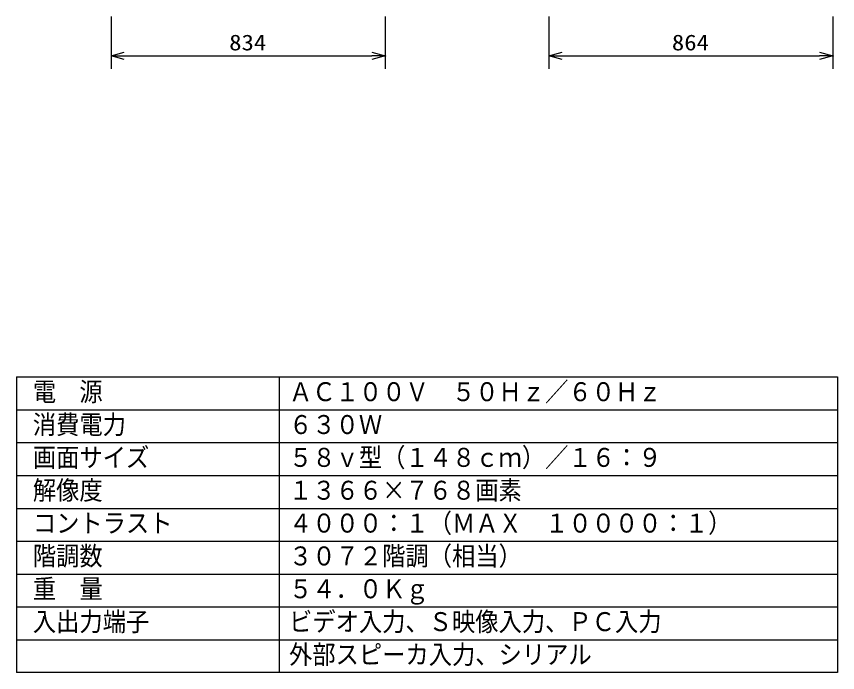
# Model space of a CAD drawing. Units: millimetres, scale not verified. Extents: x -62 to 62, y -116 to 117.
# Drawn here: x -62.5 to 62.5, y -116.5 to -16.6 of the extents above; entities that cross this region are included whole.
import ezdxf
from ezdxf.enums import TextEntityAlignment as Align

# ---------------------------------------------------------------- set-up
doc = ezdxf.new("R2010")
doc.units = ezdxf.units.MM
doc.header["$LTSCALE"] = 0.392256
doc.header["$PDMODE"] = 32
doc.header["$PDSIZE"] = 0.196
for name, color, linetype in [('0-2_TOUROKU', 3, 'Continuous'), ('0-3_MOJI1', 2, 'Continuous'), ('0-4_WAKU', 1, 'Continuous')]:
    doc.layers.add(name, color=color, linetype=linetype)
doc.styles.add('ＭＳ ゴシック', font='')
doc.styles.get('ＭＳ ゴシック').set_extended_font_data('MS Gothic')

# ---------------------------------------------------------------- blocks, each defined once
blk = doc.blocks.new('_OPEN30')
at = {"layer": '0-2_TOUROKU', "color": 7}
blk.add_line((0, 0), (-1, 0), dxfattribs=at)
blk.add_lwpolyline([(-1, 0.2679), (0, 0), (-1, -0.2679)], dxfattribs=at)

msp = doc.modelspace()

# ---------------------------------------------------------------- linework, layer by layer
at = {"layer": '0-2_TOUROKU'}
for p, q in [((-48.0751, -16.6202), (-48.0751, -24.6202)), ((-6.3751, -16.6202), (-6.3751, -24.6202)), ((18.5652, -16.6202), (18.5652, -24.6202)), ((61.7629, -16.6202), (61.7629, -24.6202)), ((-46.0751, -22.6202), (-8.3751, -22.6202)), ((20.5652, -22.6202), (59.7629, -22.6202))]:
    msp.add_line(p, q, dxfattribs=at)
at = {"layer": '0-3_MOJI1', "color": 7}
for p in [(-6.3751, -22.6202), (61.7629, -22.6202)]:
    msp.add_point(p, dxfattribs=at)
at = {"layer": '0-4_WAKU', "color": 4}
for p, q in [((-62.5, -71.5), (62.5, -71.5)), ((-62.5, -71.5), (-62.5, -116.5)), ((-22.5, -71.5), (-22.5, -116.5)), ((62.5, -71.5), (62.5, -116.5)), ((62.5, -116.5), (-62.5, -116.5))]:
    msp.add_line(p, q, dxfattribs=at)
at = {"layer": '0-4_WAKU'}
for p, q in [((-62.5, -76.5), (62.5, -76.5)), ((-62.5, -81.5), (62.5, -81.5)), ((-62.5, -86.5), (62.5, -86.5)), ((-62.5, -91.5), (62.5, -91.5)), ((-62.5, -96.5), (62.5, -96.5)), ((-62.5, -101.5), (62.5, -101.5)), ((-62.5, -106.5), (62.5, -106.5)), ((-62.5, -111.5), (62.5, -111.5))]:
    msp.add_line(p, q, dxfattribs=at)

# ---------------------------------------------------------------- block references
at = {"layer": '0-2_TOUROKU', "xscale": 2, "yscale": 2, "rotation": 180}
for p in [(-48.0751, -22.6202), (18.5652, -22.6202)]:
    msp.add_blockref('_OPEN30', p, dxfattribs=at)
at = {"layer": '0-2_TOUROKU', "xscale": 2, "yscale": 2}
for p in [(-6.3751, -22.6202), (61.7629, -22.6202)]:
    msp.add_blockref('_OPEN30', p, dxfattribs=at)

# ---------------------------------------------------------------- texts
at = {"layer": '0-2_TOUROKU', "style": 'ＭＳ ゴシック', "width": 1.15}
for s, p in [('834', (-30.1123, -22.5106)), ('864', (37.2769, -22.5106))]:
    msp.add_text(s, height=2.404, dxfattribs=at).set_placement(p, align=Align.BOTTOM_LEFT)
at = {"layer": '0-3_MOJI1', "style": 'ＭＳ ゴシック', "width": 0.9}
for s, p in [('電  源', (-60, -76.0551)), ('ＡＣ１００Ｖ\u3000５０Ｈｚ／６０Ｈｚ', (-21, -76.0551)), ('消費電力', (-60, -81.0551)), ('６３０Ｗ', (-21, -81.0551)), ('画面サイズ', (-60, -86.0551)), ('５８ｖ型（１４８ｃｍ）／１６：９', (-21, -86.0551)), ('解像度', (-60, -91.0551)), ('１３６６×７６８画素', (-21, -91.0551)), ('コントラスト', (-60, -96.0551)), ('４０００：１（ＭＡＸ\u3000１００００：１）', (-21, -96.0551)), ('階調数', (-60, -101.0551)), ('３０７２階調（相当）', (-21, -101.0551)), ('重\u3000量', (-60, -106.0551)), ('５４．０Ｋｇ', (-21, -106.0551)), ('入出力端子', (-60, -111.0551)), ('ビデオ入力、Ｓ映像入力、ＰＣ入力', (-21, -111.0551)), ('外部スピーカ入力、シリアル', (-21, -116.0551))]:
    msp.add_text(s, height=2.887, dxfattribs=at).set_placement(p, align=Align.BOTTOM_LEFT)

doc.saveas('drawing.dxf')
